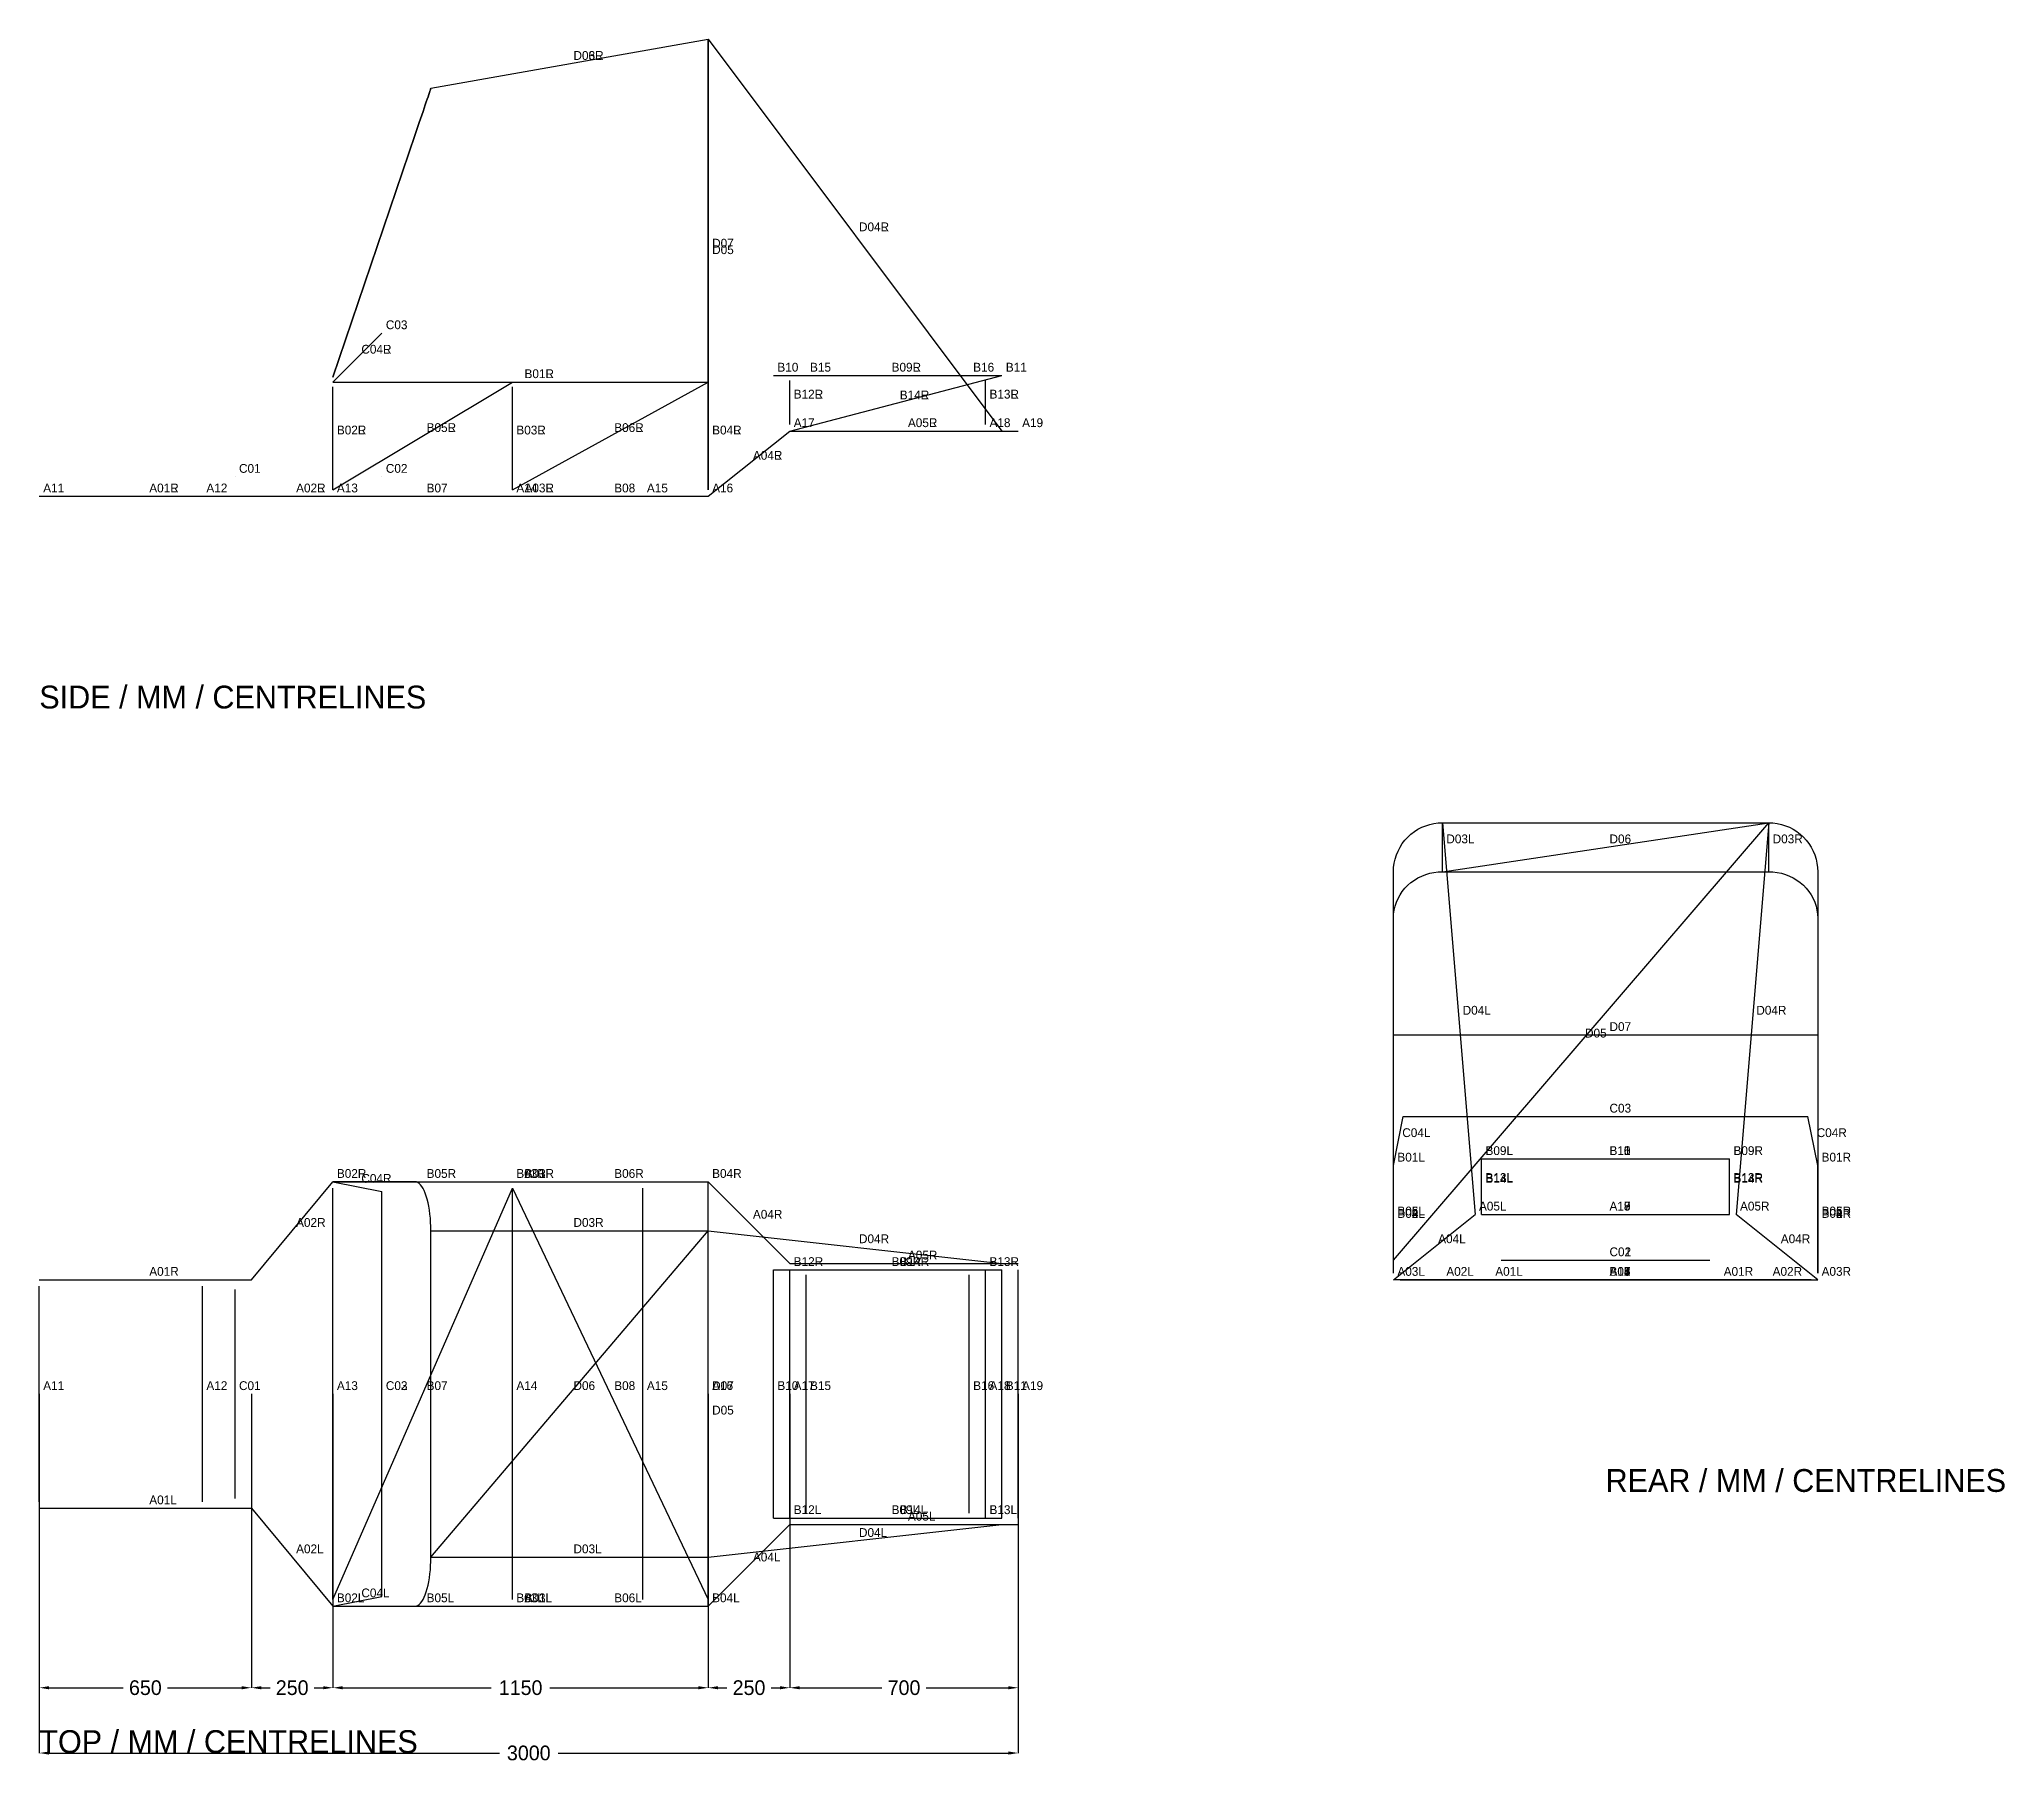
# Model space of a CAD drawing. Header units: millimetres. Extents: x 0 to 6023, y -1130 to 4150.
import ezdxf

# ---------------------------------------------------------------- set-up
doc = ezdxf.new("R2010")
doc.units = ezdxf.units.MM
for name, color, linetype in [('CAGE', 2, 'Continuous'), ('FRAME', 30, 'Continuous'), ('LABEL', 7, 'Continuous'), ('SECONDARY', 4, 'Continuous')]:
    doc.layers.add(name, color=color, linetype=linetype)
doc.dimstyles.get("Standard").update_dxf_attribs({"dimtxt": 2.5, "dimasz": 2.5, "dimexe": 1.25, "dimexo": 0.625, "dimtad": 1, "dimcen": 2.5, "dimazin": 3, "dimtfac": 1, "dimtmove": 0, "dimatfit": 3})

# ---------------------------------------------------------------- blocks, each defined once
blk = doc.blocks.new('_CLOSEDFILLED')
at = {"color": 0, "linetype": 'BYBLOCK'}
blk.add_solid([(-1, 0.16), (0, 0), (-1, -0.16)], dxfattribs=at)
blk = doc.blocks.new('*D1')
at = {"color": 3}
for p, q in [((0, 0), (0, -900)), ((650, 0), (650, -900)), ((30, -900), (257.5, -900)), ((392.5, -900), (620, -900))]:
    blk.add_line(p, q, dxfattribs=at)
at = {"layer": 'Defpoints'}
for p in [(0, 0), (650, 0), (0, -900)]:
    blk.add_point(p, dxfattribs=at)
at = {"color": 3, "xscale": 30, "yscale": 30, "rotation": 180}
blk.add_blockref('_CLOSEDFILLED', (0, -900), dxfattribs=at)
at = {"color": 3, "xscale": 30, "yscale": 30}
blk.add_blockref('_CLOSEDFILLED', (650, -900), dxfattribs=at)
at = {"insert": (325, -900), "char_height": 45, "attachment_point": 5}
blk.add_mtext('650', dxfattribs=at)
blk = doc.blocks.new('*D2')
at = {"color": 3}
for p, q in [((650, 0), (650, -900)), ((900, 0), (900, -900)), ((680, -900), (707.5, -900)), ((842.5, -900), (870, -900))]:
    blk.add_line(p, q, dxfattribs=at)
at = {"layer": 'Defpoints'}
for p in [(650, 0), (900, 0), (650, -900)]:
    blk.add_point(p, dxfattribs=at)
at = {"color": 3, "xscale": 30, "yscale": 30, "rotation": 180}
blk.add_blockref('_CLOSEDFILLED', (650, -900), dxfattribs=at)
at = {"color": 3, "xscale": 30, "yscale": 30}
blk.add_blockref('_CLOSEDFILLED', (900, -900), dxfattribs=at)
at = {"insert": (775, -900), "char_height": 45, "attachment_point": 5}
blk.add_mtext('250', dxfattribs=at)
blk = doc.blocks.new('*D3')
at = {"color": 3}
for p, q in [((900, 0), (900, -900)), ((2050, 0), (2050, -900)), ((930, -900), (1385, -900)), ((1565, -900), (2020, -900))]:
    blk.add_line(p, q, dxfattribs=at)
at = {"layer": 'Defpoints'}
for p in [(900, 0), (2050, 0), (900, -900)]:
    blk.add_point(p, dxfattribs=at)
at = {"color": 3, "xscale": 30, "yscale": 30, "rotation": 180}
blk.add_blockref('_CLOSEDFILLED', (900, -900), dxfattribs=at)
at = {"color": 3, "xscale": 30, "yscale": 30}
blk.add_blockref('_CLOSEDFILLED', (2050, -900), dxfattribs=at)
at = {"insert": (1475, -900), "char_height": 45, "attachment_point": 5}
blk.add_mtext('1150', dxfattribs=at)
blk = doc.blocks.new('*D4')
at = {"color": 3}
for p, q in [((2050, 0), (2050, -900)), ((2300, 0), (2300, -900)), ((2080, -900), (2107.5, -900)), ((2242.5, -900), (2270, -900))]:
    blk.add_line(p, q, dxfattribs=at)
at = {"layer": 'Defpoints'}
for p in [(2050, 0), (2300, 0), (2050, -900)]:
    blk.add_point(p, dxfattribs=at)
at = {"color": 3, "xscale": 30, "yscale": 30, "rotation": 180}
blk.add_blockref('_CLOSEDFILLED', (2050, -900), dxfattribs=at)
at = {"color": 3, "xscale": 30, "yscale": 30}
blk.add_blockref('_CLOSEDFILLED', (2300, -900), dxfattribs=at)
at = {"insert": (2175, -900), "char_height": 45, "attachment_point": 5}
blk.add_mtext('250', dxfattribs=at)
blk = doc.blocks.new('*D5')
at = {"color": 3}
for p, q in [((2300, 0), (2300, -900)), ((3000, 0), (3000, -900)), ((2330, -900), (2582.5, -900)), ((2717.5, -900), (2970, -900))]:
    blk.add_line(p, q, dxfattribs=at)
at = {"layer": 'Defpoints'}
for p in [(2300, 0), (3000, 0), (2300, -900)]:
    blk.add_point(p, dxfattribs=at)
at = {"color": 3, "xscale": 30, "yscale": 30, "rotation": 180}
blk.add_blockref('_CLOSEDFILLED', (2300, -900), dxfattribs=at)
at = {"color": 3, "xscale": 30, "yscale": 30}
blk.add_blockref('_CLOSEDFILLED', (3000, -900), dxfattribs=at)
at = {"insert": (2650, -900), "char_height": 45, "attachment_point": 5}
blk.add_mtext('700', dxfattribs=at)
blk = doc.blocks.new('*D6')
at = {"color": 3}
for p, q in [((0, 0), (0, -1100)), ((3000, 0), (3000, -1100)), ((30, -1100), (1410, -1100)), ((1590, -1100), (2970, -1100))]:
    blk.add_line(p, q, dxfattribs=at)
at = {"layer": 'Defpoints'}
for p in [(0, 0), (3000, 0), (0, -1100)]:
    blk.add_point(p, dxfattribs=at)
at = {"color": 3, "xscale": 30, "yscale": 30, "rotation": 180}
blk.add_blockref('_CLOSEDFILLED', (0, -1100), dxfattribs=at)
at = {"color": 3, "xscale": 30, "yscale": 30}
blk.add_blockref('_CLOSEDFILLED', (3000, -1100), dxfattribs=at)
at = {"insert": (1500, -1100), "char_height": 45, "attachment_point": 5}
blk.add_mtext('3000', dxfattribs=at)

msp = doc.modelspace()

# ---------------------------------------------------------------- linework, layer by layer
at = {"layer": 'CAGE'}
for points in [[(1200, 4000), (2050, 4150)], [(1200, 4000), (2050, 4150)], [(1200, 4000), (2050, 4150)], [(2050, 2770), (2050, 4000), (2050, 4013.073), (2050, 4026.047), (2050, 4038.823), (2050, 4051.303), (2050, 4063.393), (2050, 4075), (2050, 4086.036), (2050, 4096.418), (2050, 4106.066), (2050, 4114.907), (2050, 4122.873), (2050, 4129.904), (2050, 4135.946), (2050, 4140.954), (2050, 4144.889), (2050, 4147.721), (2050, 4149.429), (2050, 4150), (2050, 4150), (2050, 4149.429), (2050, 4147.721), (2050, 4144.889), (2050, 4140.954), (2050, 4135.946), (2050, 4129.904), (2050, 4122.873), (2050, 4114.907), (2050, 4106.066), (2050, 4096.418), (2050, 4086.036), (2050, 4075), (2050, 4063.393), (2050, 4051.303), (2050, 4038.823), (2050, 4026.047), (2050, 4013.073), (2050, 4000), (2050, 2770)], [(2050, 4150), (2950, 2950)], [(2050, 4150), (2950, 2950)], [(2050, 2810), (2050, 4150)], [(900, 3115), (1151.844, 3857.94), (1156.041, 3870.321), (1160.206, 3882.609), (1164.308, 3894.708), (1168.314, 3906.527), (1172.196, 3917.977), (1175.922, 3928.97), (1179.465, 3939.422), (1182.798, 3949.254), (1185.895, 3958.392), (1188.734, 3966.764), (1191.291, 3974.309), (1193.548, 3980.968), (1195.488, 3986.69), (1197.096, 3991.433), (1198.359, 3995.159), (1199.268, 3997.842), (1199.817, 3999.459), (1200, 4000), (1200, 4000), (1199.817, 3999.459), (1199.268, 3997.842), (1198.359, 3995.159), (1197.096, 3991.433), (1195.488, 3986.69), (1193.548, 3980.968), (1191.291, 3974.309), (1188.734, 3966.764), (1185.895, 3958.392), (1182.798, 3949.254), (1179.465, 3939.422), (1175.922, 3928.97), (1172.196, 3917.977), (1168.314, 3906.527), (1164.308, 3894.708), (1160.206, 3882.609), (1156.041, 3870.321), (1151.844, 3857.94), (900, 3115)], [(2050, 3500), (2050, 3500)], [(4150, 370), (4150, 1600), (4150.571, 1613.073), (4152.279, 1626.047), (4155.111, 1638.823), (4159.046, 1651.303), (4164.054, 1663.393), (4170.096, 1675), (4177.127, 1686.036), (4185.093, 1696.418), (4193.934, 1706.066), (4203.582, 1714.907), (4213.964, 1722.873), (4225, 1729.904), (4236.607, 1735.946), (4248.697, 1740.954), (4261.177, 1744.889), (4273.953, 1747.721), (4286.927, 1749.429), (4300, 1750), (5300, 1750), (5313.073, 1749.429), (5326.047, 1747.721), (5338.823, 1744.889), (5351.303, 1740.954), (5363.393, 1735.946), (5375, 1729.904), (5386.036, 1722.873), (5396.418, 1714.907), (5406.066, 1706.066), (5414.907, 1696.418), (5422.873, 1686.036), (5429.904, 1675), (5435.946, 1663.393), (5440.954, 1651.303), (5444.889, 1638.823), (5447.721, 1626.047), (5449.429, 1613.073), (5450, 1600), (5450, 370)], [(4150, 410), (5300, 1750)], [(4300, 1600), (4300, 1750)], [(4300, 1750), (4400, 550)], [(4300, 1600), (5300, 1750)], [(5300, 1750), (5200, 550)], [(5300, 1600), (5300, 1750)], [(4150, 715), (4150, 1457.94), (4150.571, 1470.321), (4152.279, 1482.609), (4155.111, 1494.708), (4159.046, 1506.527), (4164.054, 1517.977), (4170.096, 1528.97), (4177.127, 1539.422), (4185.093, 1549.254), (4193.934, 1558.392), (4203.582, 1566.764), (4213.964, 1574.309), (4225, 1580.968), (4236.607, 1586.69), (4248.697, 1591.433), (4261.177, 1595.159), (4273.953, 1597.842), (4286.927, 1599.459), (4300, 1600), (5300, 1600), (5313.073, 1599.459), (5326.047, 1597.842), (5338.823, 1595.159), (5351.303, 1591.433), (5363.393, 1586.69), (5375, 1580.968), (5386.036, 1574.309), (5396.418, 1566.764), (5406.066, 1558.392), (5414.907, 1549.254), (5422.873, 1539.422), (5429.904, 1528.97), (5435.946, 1517.977), (5440.954, 1506.527), (5444.889, 1494.708), (5447.721, 1482.609), (5449.429, 1470.321), (5450, 1457.94), (5450, 715)], [(4150, 1100), (5450, 1100)], [(900, -650), (1151.844, -650), (1156.041, -649.429), (1160.206, -647.721), (1164.308, -644.889), (1168.314, -640.954), (1172.196, -635.946), (1175.922, -629.904), (1179.465, -622.873), (1182.798, -614.907), (1185.895, -606.066), (1188.734, -596.418), (1191.291, -586.036), (1193.548, -575), (1195.488, -563.393), (1197.096, -551.303), (1198.359, -538.823), (1199.268, -526.047), (1199.817, -513.073), (1200, -500), (1200, 500), (1199.817, 513.073), (1199.268, 526.047), (1198.359, 538.823), (1197.096, 551.303), (1195.488, 563.393), (1193.548, 575), (1191.291, 586.036), (1188.734, 596.418), (1185.895, 606.066), (1182.798, 614.907), (1179.465, 622.873), (1175.922, 629.904), (1172.196, 635.946), (1168.314, 640.954), (1164.308, 644.889), (1160.206, 647.721), (1156.041, 649.429), (1151.844, 650), (900, 650)], [(2050, -650), (2050, -650), (2050, -649.429), (2050, -647.721), (2050, -644.889), (2050, -640.954), (2050, -635.946), (2050, -629.904), (2050, -622.873), (2050, -614.907), (2050, -606.066), (2050, -596.418), (2050, -586.036), (2050, -575), (2050, -563.393), (2050, -551.303), (2050, -538.823), (2050, -526.047), (2050, -513.073), (2050, -500), (2050, 500), (2050, 513.073), (2050, 526.047), (2050, 538.823), (2050, 551.303), (2050, 563.393), (2050, 575), (2050, 586.036), (2050, 596.418), (2050, 606.066), (2050, 614.907), (2050, 622.873), (2050, 629.904), (2050, 635.946), (2050, 640.954), (2050, 644.889), (2050, 647.721), (2050, 649.429), (2050, 650), (2050, 650)], [(2050, -650), (2050, 650)], [(1200, 500), (2050, 500)], [(1200, -500), (2050, 500)], [(2050, 500), (2950, 400)], [(2050, -650), (2050, 500)], [(2050, -500), (2950, -400)], [(1200, -500), (2050, -500)]]:
    msp.add_lwpolyline(points, dxfattribs=at)
at = {"layer": 'FRAME'}
for points in [[(2050, 2750), (2300, 2950)], [(2050, 2750), (2300, 2950)], [(2300, 2950), (3000, 2950)], [(2300, 2950), (3000, 2950)], [(2300, 2950), (2300, 2950)], [(2900, 2950), (2900, 2950)], [(3000, 2950), (3000, 2950)], [(0, 2750), (650, 2750)], [(0, 2750), (650, 2750)], [(0, 2750), (0, 2750)], [(500, 2750), (500, 2750)], [(650, 2750), (900, 2750)], [(650, 2750), (900, 2750)], [(900, 2750), (2050, 2750)], [(900, 2750), (2050, 2750)], [(900, 2750), (900, 2750)], [(1450, 2750), (1450, 2750)], [(1850, 2750), (1850, 2750)], [(2050, 2750), (2050, 2750)], [(650, 350), (900, 650)], [(900, 650), (2050, 650)], [(900, -630), (900, 630)], [(1450, -630), (1450, 630)], [(1850, -630), (1850, 630)], [(2050, 650), (2300, 400)], [(2050, -630), (2050, 630)], [(4150, 350), (4400, 550)], [(4400, 550), (4400, 550)], [(4420, 550), (5180, 550)], [(4420, 550), (5180, 550)], [(4420, 550), (5180, 550)], [(5450, 350), (5200, 550)], [(5200, 550), (5200, 550)], [(2300, 400), (3000, 400)], [(2300, -380), (2300, 380)], [(2900, -380), (2900, 380)], [(3000, -380), (3000, 380)], [(0, 350), (650, 350)], [(0, -330), (0, 330)], [(500, -330), (500, 330)], [(4450, 350), (4150, 350)], [(4150, 350), (4150, 350)], [(4170, 350), (5430, 350)], [(4170, 350), (5430, 350)], [(4170, 350), (5430, 350)], [(4170, 350), (5430, 350)], [(4450, 350), (4450, 350)], [(4470, 350), (5130, 350)], [(4470, 350), (5130, 350)], [(5150, 350), (5150, 350)], [(5150, 350), (5450, 350)], [(5450, 350), (5450, 350)], [(0, -350), (650, -350)], [(650, -350), (900, -650)], [(2050, -650), (2300, -400)], [(2300, -400), (3000, -400)], [(900, -650), (2050, -650)]]:
    msp.add_lwpolyline(points, dxfattribs=at)
at = {"layer": 'SECONDARY'}
for points in [[(900, 3100), (1050, 3250)], [(900, 3100), (1050, 3250)], [(1050, 3250), (1050, 3250)], [(900, 3100), (2050, 3100)], [(900, 3100), (2050, 3100)], [(900, 2770), (1450, 3100)], [(900, 2770), (1450, 3100)], [(900, 2770), (900, 3085)], [(900, 2770), (900, 3085)], [(1450, 2770), (2050, 3100)], [(1450, 2770), (2050, 3100)], [(1450, 2770), (1450, 3085)], [(1450, 2770), (1450, 3085)], [(2050, 2770), (2050, 3085)], [(2050, 2770), (2050, 3085)], [(2250, 3120), (2950, 3120)], [(2250, 3120), (2950, 3120)], [(2250, 3120), (2250, 3120)], [(2300, 2950), (2950, 3120)], [(2300, 2950), (2950, 3120)], [(2300, 2970), (2300, 3105)], [(2300, 2970), (2300, 3105)], [(2350, 3120), (2350, 3120)], [(2850, 3120), (2850, 3120)], [(2900, 2970), (2900, 3105)], [(2900, 2970), (2900, 3105)], [(2950, 3120), (2950, 3120)], [(600, 2810), (600, 2810)], [(1050, 2810), (1050, 2810)], [(900, 2750), (1450, 2750)], [(1450, 2750), (2050, 2750)], [(4150, 700), (4180, 850)], [(4180, 850), (5420, 850)], [(5450, 700), (5420, 850)], [(4150, 700), (4150, 700)], [(4150, 370), (4150, 700)], [(4150, 370), (4150, 700)], [(4150, 370), (4150, 685)], [(4150, 370), (4150, 685)], [(4150, 370), (4150, 685)], [(4420, 720), (4420, 720)], [(4420, 720), (5180, 720)], [(4420, 720), (5180, 720)], [(4420, 550), (4420, 720)], [(4420, 570), (4420, 705)], [(4420, 570), (4420, 705)], [(4435, 720), (5165, 720)], [(4435, 720), (5165, 720)], [(5180, 720), (5180, 720)], [(5180, 550), (5180, 720)], [(5180, 570), (5180, 705)], [(5180, 570), (5180, 705)], [(5450, 700), (5450, 700)], [(5450, 370), (5450, 700)], [(5450, 370), (5450, 700)], [(5450, 370), (5450, 685)], [(5450, 370), (5450, 685)], [(5450, 370), (5450, 685)], [(900, 650), (2050, 650)], [(900, 650), (900, 650)], [(900, 650), (1450, 650)], [(900, 650), (1050, 620)], [(900, -630), (1450, 630)], [(1050, -620), (1050, 620)], [(1450, 650), (1450, 650)], [(1450, 650), (2050, 650)], [(1450, 630), (2050, -630)], [(2050, 650), (2050, 650)], [(2250, 380), (2950, 380)], [(2250, -380), (2250, 380)], [(2300, 380), (2300, 380)], [(2300, 380), (2950, 380)], [(2350, -365), (2350, 365)], [(2850, -365), (2850, 365)], [(2900, 380), (2900, 380)], [(2950, -380), (2950, 380)], [(4480, 410), (5120, 410)], [(4480, 410), (5120, 410)], [(600, -320), (600, 320)], [(1050, -320), (1050, 320)], [(4170, 350), (5430, 350)], [(5430, 350), (4170, 350)], [(2250, -380), (2950, -380)], [(2300, -380), (2300, -380)], [(2300, -380), (2950, -380)], [(2900, -380), (2900, -380)], [(900, -650), (1050, -620)], [(900, -650), (2050, -650)], [(900, -650), (900, -650)], [(900, -650), (1450, -650)], [(1450, -650), (1450, -650)], [(1450, -650), (2050, -650)], [(2050, -650), (2050, -650)]]:
    msp.add_lwpolyline(points, dxfattribs=at)

# ---------------------------------------------------------------- texts
at = {"layer": 'LABEL'}
for s, height, p in [('D03L', 27, (1637, 4087)), ('D03R', 27, (1637, 4087)), ('D06', 27, (1637, 4087)), ('D04L', 27, (2512, 3562)), ('D04R', 27, (2512, 3562)), ('D07', 27, (2062, 3512)), ('D05', 27, (2062, 3492)), ('C03', 27, (1062, 3262)), ('C04L', 27, (987, 3187)), ('C04R', 27, (987, 3187)), ('B01L', 27, (1487, 3112)), ('B01R', 27, (1487, 3112)), ('B10', 27, (2262, 3132)), ('B15', 27, (2362, 3132)), ('B09L', 27, (2612, 3132)), ('B09R', 27, (2612, 3132)), ('B16', 27, (2862, 3132)), ('B11', 27, (2962, 3132)), ('B12L', 27, (2312, 3049.5)), ('B12R', 27, (2312, 3049.5)), ('B14L', 27, (2637, 3047)), ('B14R', 27, (2637, 3047)), ('B13L', 27, (2912, 3049.5)), ('B13R', 27, (2912, 3049.5)), ('B02L', 27, (912, 2939.5)), ('B02R', 27, (912, 2939.5)), ('B05L', 27, (1187, 2947)), ('B05R', 27, (1187, 2947)), ('B03L', 27, (1462, 2939.5)), ('B03R', 27, (1462, 2939.5)), ('B06L', 27, (1762, 2947)), ('B06R', 27, (1762, 2947)), ('B04L', 27, (2062, 2939.5)), ('B04R', 27, (2062, 2939.5)), ('A17', 27, (2312, 2962)), ('A05L', 27, (2662, 2962)), ('A05R', 27, (2662, 2962)), ('A18', 27, (2912, 2962)), ('A19', 27, (3012, 2962)), ('C01', 27, (612, 2822)), ('C02', 27, (1062, 2822)), ('A04L', 27, (2187, 2862)), ('A04R', 27, (2187, 2862)), ('A11', 27, (12, 2762)), ('A01L', 27, (337, 2762)), ('A01R', 27, (337, 2762)), ('A12', 27, (512, 2762)), ('A02L', 27, (787, 2762)), ('A02R', 27, (787, 2762)), ('A13', 27, (912, 2762)), ('B07', 27, (1187, 2762)), ('A14', 27, (1462, 2762)), ('A03L', 27, (1487, 2762)), ('A03R', 27, (1487, 2762)), ('B08', 27, (1762, 2762)), ('A15', 27, (1862, 2762)), ('A16', 27, (2062, 2762)), ('SIDE / MM / CENTRELINES', 70, (0, 2100)), ('D03L', 27, (4312, 1687)), ('D06', 27, (4812, 1687)), ('D03R', 27, (5312, 1687)), ('D04L', 27, (4362, 1162)), ('D04R', 27, (5262, 1162)), ('D05', 27, (4737, 1092)), ('D07', 27, (4812, 1112)), ('C03', 27, (4812, 862)), ('C04L', 27, (4177, 787)), ('C04R', 27, (5447, 787)), ('B01L', 27, (4162, 712)), ('B09L', 27, (4432, 732)), ('B10', 27, (4812, 732)), ('B16', 27, (4812, 732)), ('B11', 27, (4812, 732)), ('B15', 27, (4812, 732)), ('B09R', 27, (5192, 732)), ('B01R', 27, (5462, 712)), ('B02R', 27, (912, 662)), ('C04R', 27, (987, 647)), ('B05R', 27, (1187, 662)), ('B03R', 27, (1462, 662)), ('A03R', 27, (1487, 662)), ('B01R', 27, (1487, 662)), ('B06R', 27, (1762, 662)), ('B04R', 27, (2062, 662)), ('B12L', 27, (4432, 649.5)), ('B13L', 27, (4432, 649.5)), ('B14L', 27, (4432, 647)), ('B12R', 27, (5192, 649.5)), ('B13R', 27, (5192, 649.5)), ('B14R', 27, (5192, 647)), ('A04R', 27, (2187, 537)), ('B05L', 27, (4162, 547)), ('B06L', 27, (4162, 547)), ('B02L', 27, (4162, 539.5)), ('B03L', 27, (4162, 539.5)), ('B04L', 27, (4162, 539.5)), ('A05L', 27, (4412, 562)), ('A18', 27, (4812, 562)), ('A19', 27, (4812, 562)), ('A17', 27, (4812, 562)), ('A05R', 27, (5212, 562)), ('B05R', 27, (5462, 547)), ('B06R', 27, (5462, 547)), ('B02R', 27, (5462, 539.5)), ('B03R', 27, (5462, 539.5)), ('B04R', 27, (5462, 539.5)), ('A02R', 27, (787, 512)), ('D03R', 27, (1637, 512)), ('D04R', 27, (2512, 462)), ('A04L', 27, (4287, 462)), ('A04R', 27, (5337, 462)), ('A05R', 27, (2662, 412)), ('C01', 27, (4812, 422)), ('C02', 27, (4812, 422)), ('A01R', 27, (337, 362)), ('B12R', 27, (2312, 392)), ('B09R', 27, (2612, 392)), ('B14R', 27, (2637, 392)), ('B13R', 27, (2912, 392)), ('A03L', 27, (4162, 362)), ('A02L', 27, (4312, 362)), ('A01L', 27, (4462, 362)), ('A12', 27, (4812, 362)), ('A13', 27, (4812, 362)), ('A16', 27, (4812, 362)), ('A11', 27, (4812, 362)), ('A14', 27, (4812, 362)), ('A15', 27, (4812, 362)), ('B07', 27, (4812, 362)), ('B08', 27, (4812, 362)), ('A01R', 27, (5162, 362)), ('A02R', 27, (5312, 362)), ('A03R', 27, (5462, 362)), ('A11', 27, (12, 12)), ('A12', 27, (512, 12)), ('C01', 27, (612, 12)), ('A13', 27, (912, 12)), ('C02', 27, (1062, 12)), ('C03', 27, (1062, 12)), ('B07', 27, (1187, 12)), ('A14', 27, (1462, 12)), ('D06', 27, (1637, 12)), ('B08', 27, (1762, 12)), ('A15', 27, (1862, 12)), ('A16', 27, (2062, 12)), ('D07', 27, (2062, 12)), ('B10', 27, (2262, 12)), ('A17', 27, (2312, 12)), ('B15', 27, (2362, 12)), ('B16', 27, (2862, 12)), ('A18', 27, (2912, 12)), ('B11', 27, (2962, 12)), ('A19', 27, (3012, 12)), ('D05', 27, (2062, -63)), ('REAR / MM / CENTRELINES', 70, (4800, -300)), ('A01L', 27, (337, -338)), ('B12L', 27, (2312, -368)), ('B09L', 27, (2612, -368)), ('B14L', 27, (2637, -368)), ('A05L', 27, (2662, -388)), ('B13L', 27, (2912, -368)), ('D04L', 27, (2512, -438)), ('A02L', 27, (787, -488)), ('D03L', 27, (1637, -488)), ('A04L', 27, (2187, -513)), ('C04L', 27, (987, -623)), ('B02L', 27, (912, -638)), ('B05L', 27, (1187, -638)), ('B03L', 27, (1462, -638)), ('A03L', 27, (1487, -638)), ('B01L', 27, (1487, -638)), ('B06L', 27, (1762, -638)), ('B04L', 27, (2062, -638)), ('TOP / MM / CENTRELINES', 70, (0, -1100))]:
    msp.add_text(s, height=height, dxfattribs=at).set_placement(p)

# ---------------------------------------------------------------- dimensions: what is measured, and where the dimension line sits
for base, p1, p2, picture, middle in [((0, -900), (0, 0), (650, 0), '*D1', (325, -900)), ((0, -1100), (0, 0), (3000, 0), '*D6', (1500, -1100)), ((650, -900), (650, 0), (900, 0), '*D2', (775, -900)), ((900, -900), (900, 0), (2050, 0), '*D3', (1475, -900)), ((2050, -900), (2050, 0), (2300, 0), '*D4', (2175, -900)), ((2300, -900), (2300, 0), (3000, 0), '*D5', (2650, -900))]:
    dim = msp.add_linear_dim(base=base, p1=p1, p2=p2, dimstyle='Standard', override={"dimtxt": 45, "dimasz": 30, "dimclrd": 3, "dimclre": 3})
    dim.commit()
    dim.dimension.update_dxf_attribs({"geometry": picture, "text_midpoint": middle})

doc.saveas('drawing.dxf')
